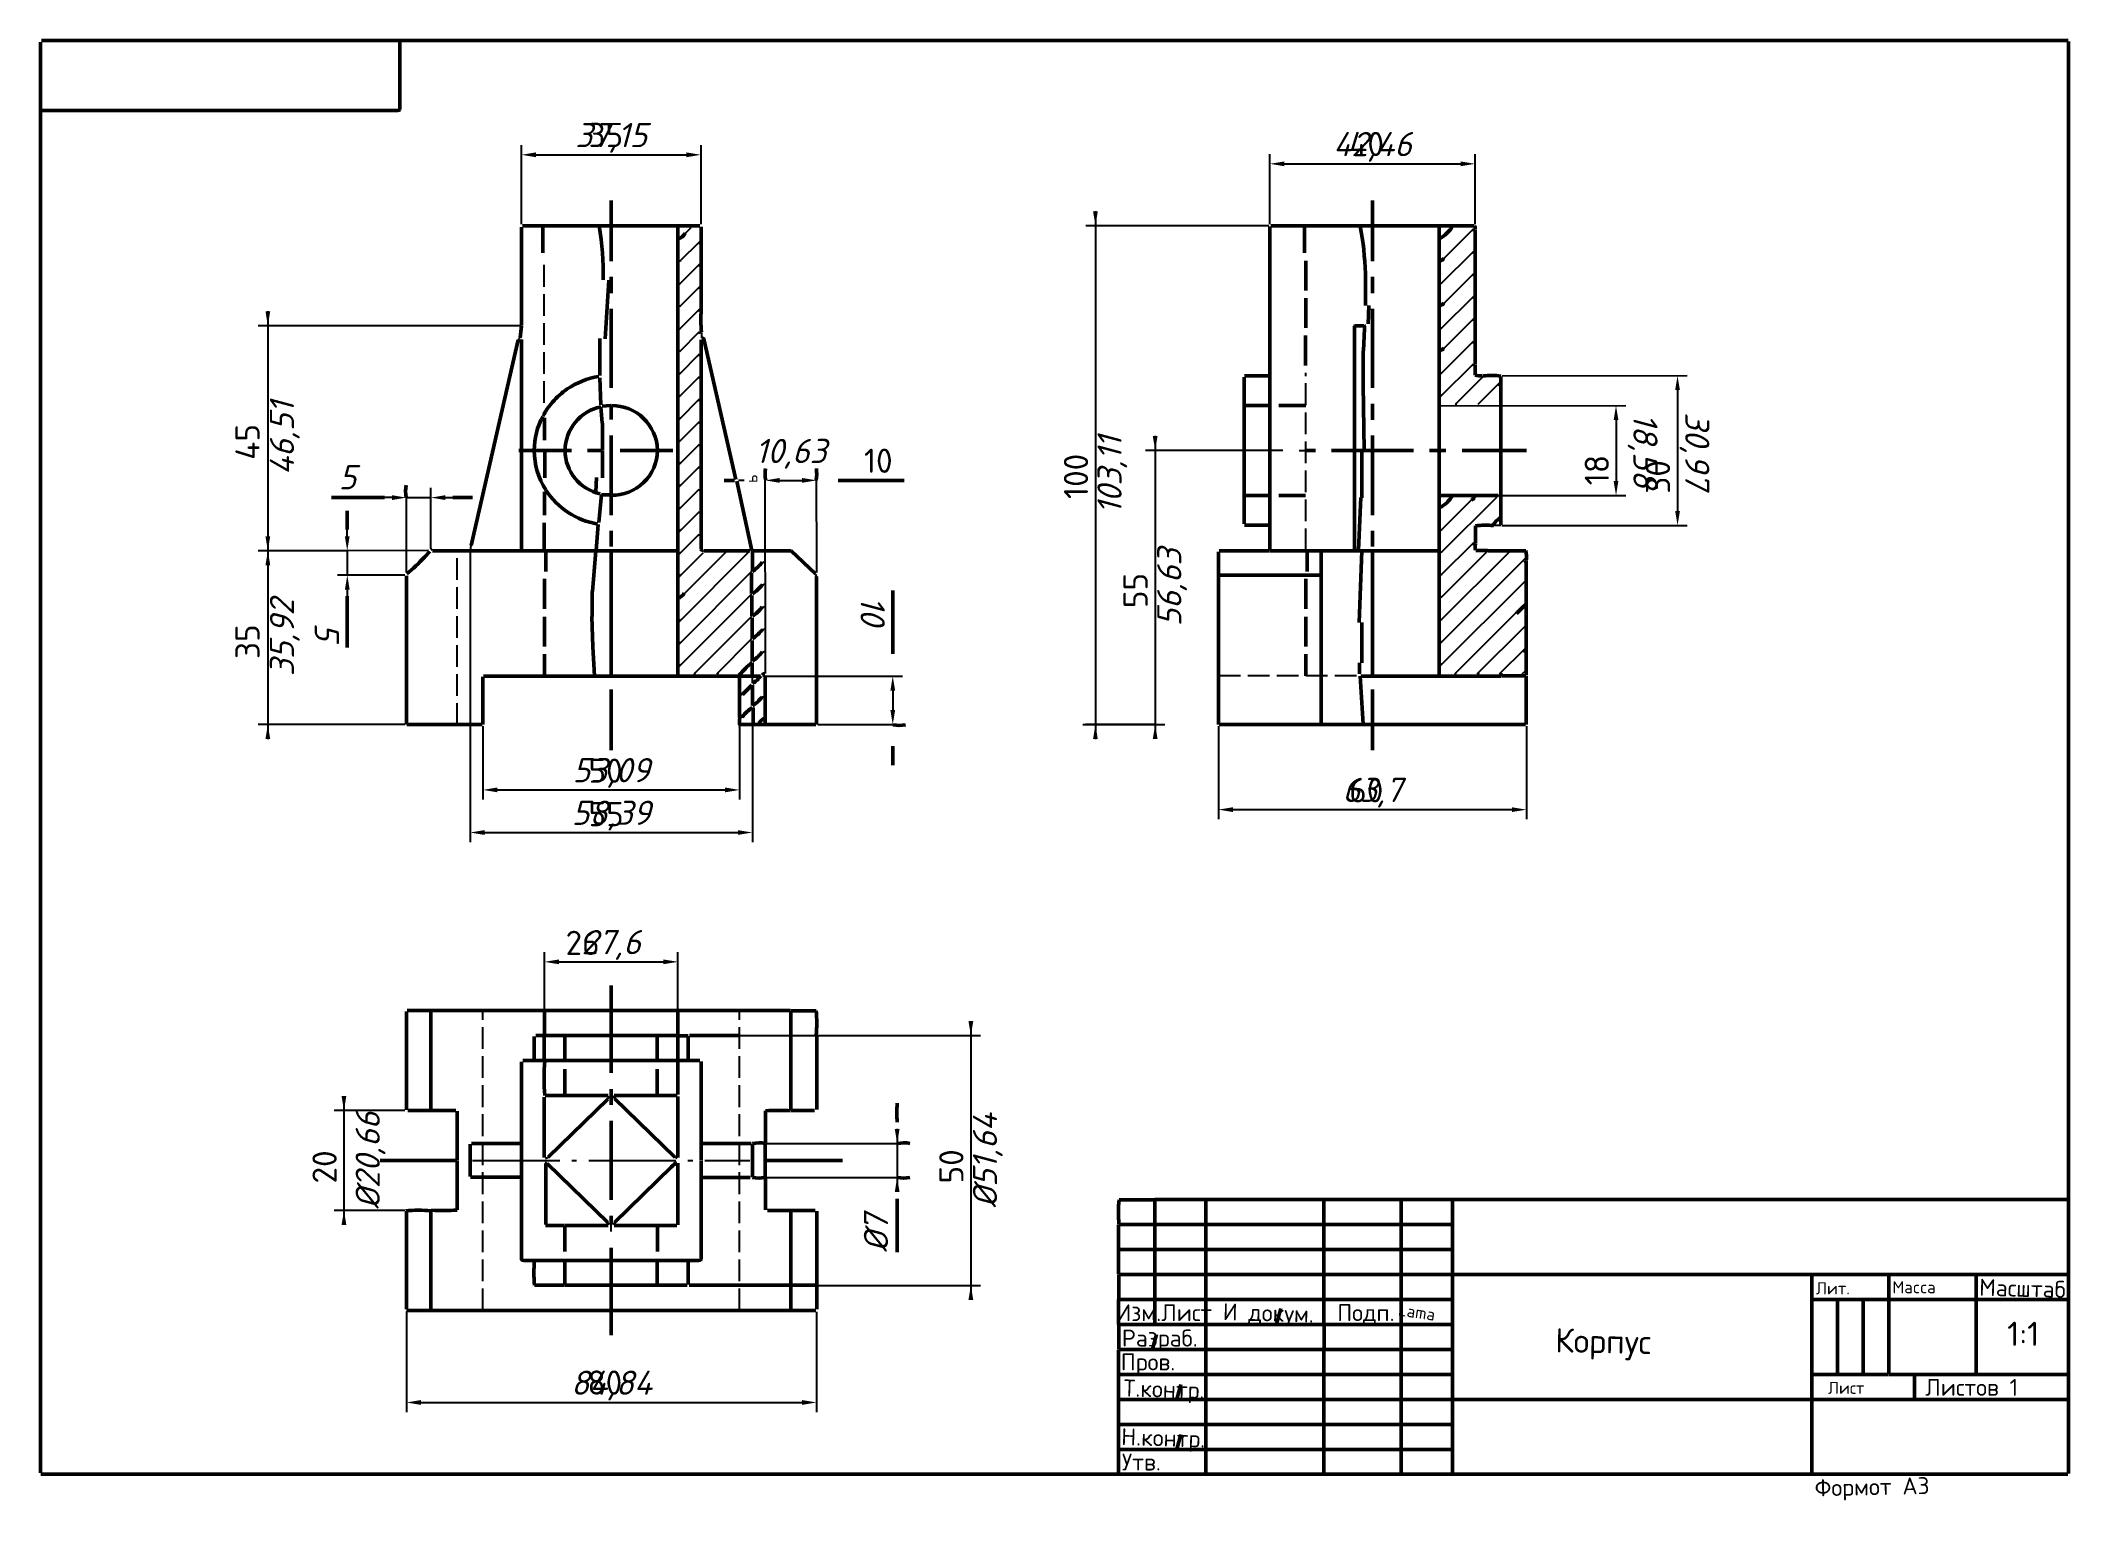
# Model space of a CAD drawing. Header units: millimetres. Extents: x 0 to 420, y -5 to 297.
import ezdxf

# ---------------------------------------------------------------- set-up
doc = ezdxf.new("R2010")
doc.units = ezdxf.units.MM
doc.linetypes.add('CENTER', pattern=[24, 18, -2.5, 1, -2.5])
doc.linetypes.add('DASHED', pattern=[6, 4.5, -1.5])
for name, color, linetype, lineweight in [('AXIS', 1, 'CENTER', 25), ('DIMS', 4, 'Continuous', 25), ('MAIN', 7, 'Continuous', 50), ('TEXT', 7, 'Continuous', 25), ('THIN', 3, 'Continuous', 25)]:
    doc.layers.add(name, color=color, linetype=linetype, lineweight=lineweight)
doc.styles.add('ESKD', font='isocpeur.ttf', dxfattribs={"oblique": 15})
doc.dimstyles.new('ESKD', dxfattribs={"dimtxt": 5, "dimasz": 3, "dimexe": 2, "dimexo": 0, "dimgap": 1, "dimtad": 1, "dimtxsty": 'ESKD', "dimcen": 2.5, "dimclrd": 256, "dimclre": 256, "dimclrt": 256, "dimadec": 0, "dimazin": 3, "dimtfac": 1, "dimtmove": 0, "dimatfit": 3, "dimlwd": 25, "dimlwe": 25})

msp = doc.modelspace()

# ---------------------------------------------------------------- hatches: boundary and pattern name
at = {"layer": 'THIN'}
h = msp.add_hatch(dxfattribs=at)
h.set_pattern_fill('ANSI31', scale=1.034646)
h.set_pattern_definition([(45, (-1.206, 1.206), (-2.322846, 2.322846), [])])
h.paths.add_polyline_path([(132.408, 258.1), (132.408, 255.815), (133.538, 256.65), (132.408, 255.463), (132.408, 251.199), (132.544, 251.156), (132.408, 250.848), (132.408, 241.925), (132.544, 241.881), (132.408, 241.573), (132.408, 232.651), (132.544, 232.607), (132.408, 232.299), (132.408, 223.376), (132.544, 223.332), (132.408, 223.025), (132.408, 214.102), (132.544, 214.058), (132.408, 213.75), (132.408, 204.828), (132.544, 204.784), (132.408, 204.476), (132.408, 195.553), (132.544, 195.509), (132.408, 195.202), (132.408, 186.279), (132.544, 186.235), (132.408, 185.927), (132.408, 181.62), (133.312, 182.235), (132.408, 181.268), (132.408, 176.96), (132.544, 176.829), (132.408, 176.653), (132.408, 167.686), (132.544, 167.554), (132.408, 167.378), (132.408, 165.796), (144.881, 165.752), (147.411, 168.214), (147.411, 172.345), (147.592, 172.521), (147.592, 172.829), (147.411, 172.917), (147.411, 177.224), (147.276, 177.356), (147.411, 177.488), (147.411, 181.62), (147.592, 181.795), (147.592, 182.103), (147.411, 182.191), (147.411, 186.499), (147.276, 186.63), (147.411, 186.762), (147.411, 190.982), (137.605, 190.982), (137.469, 190.85), (136.611, 191.202), (136.611, 194.498), (136.43, 194.542), (136.611, 194.85), (136.611, 199.114), (136.475, 199.157), (136.611, 199.509), (136.611, 203.773), (136.43, 203.817), (136.611, 204.124), (136.611, 208.388), (136.475, 208.432), (136.611, 208.783), (136.611, 213.047), (136.43, 213.091), (136.611, 213.399), (136.611, 217.662), (136.475, 217.706), (136.611, 218.058), (136.611, 222.321), (136.43, 222.365), (136.611, 222.673), (136.611, 226.937), (136.475, 226.981), (136.611, 227.332), (136.611, 231.596), (136.43, 231.64), (136.611, 231.947), (136.611, 236.211), (136.475, 236.255), (136.611, 236.607), (136.611, 240.87), (136.43, 240.914), (136.611, 241.222), (136.611, 245.485), (136.475, 245.529), (136.611, 245.881), (136.611, 250.145), (136.43, 250.189), (136.611, 250.496), (136.611, 254.76), (136.475, 254.804), (136.611, 255.155), (136.611, 258.056)])
h = msp.add_hatch(dxfattribs=at)
h.set_pattern_fill('ANSI31', scale=1.034646)
h.set_pattern_definition([(45, (-1.4552, 1.4552), (-2.322846, 2.322846), [])])
h.paths.add_polyline_path([(292.427, 258.1), (289.852, 255.595), (289.852, 251.287), (290.439, 251.595), (289.852, 250.936), (289.852, 246.672), (289.987, 246.628), (289.852, 246.321), (289.852, 242.013), (290.439, 242.321), (289.852, 241.661), (289.852, 237.398), (289.987, 237.354), (289.852, 237.046), (289.852, 232.739), (290.439, 233.046), (289.852, 232.387), (289.852, 228.123), (289.987, 228.079), (289.852, 227.772), (289.852, 221.53), (292.789, 221.53), (292.924, 221.662), (293.015, 221.53), (301.963, 221.53), (302.008, 225.53), (301.827, 225.662), (302.008, 225.882), (302.008, 227.069), (298.709, 227.112), (298.573, 226.981), (298.483, 227.112), (297.037, 227.112), (296.72, 227.332), (296.72, 229.662), (296.54, 229.706), (296.72, 230.013), (296.72, 234.277), (296.54, 234.321), (296.72, 234.629), (296.72, 238.892), (296.585, 238.936), (296.72, 239.288), (296.72, 243.551), (296.54, 243.595), (296.72, 243.903), (296.72, 248.167), (296.585, 248.211), (296.72, 248.562), (296.72, 252.826), (296.54, 252.87), (296.72, 253.177), (296.72, 257.441), (296.585, 257.485), (296.72, 258.056)])
h = msp.add_hatch(dxfattribs=at)
h.set_pattern_fill('ANSI31', scale=1.034646)
h.set_pattern_definition([(45, (-1.5408, 1.5408), (-2.322846, 2.322846), [])])
h.paths.add_polyline_path([(292.337, 202.366), (289.852, 199.949), (289.852, 190.982), (289.987, 190.85), (289.852, 190.674), (289.852, 181.708), (289.987, 181.576), (289.852, 181.4), (289.852, 172.433), (289.987, 172.301), (289.852, 172.125), (289.852, 165.796), (306.934, 165.752), (307.295, 166.104), (307.295, 170.411), (307.024, 170.455), (307.295, 170.719), (307.295, 179.686), (305.668, 178.411), (307.295, 179.993), (307.295, 189.004), (307.159, 189.136), (307.295, 189.268), (307.295, 190.982), (299.567, 190.894), (296.901, 191.026), (296.72, 191.202), (296.72, 192.564), (296.54, 192.608), (296.72, 192.916), (296.72, 196.52), (296.946, 196.74), (300.697, 196.74), (302.008, 198.059), (302.008, 202.322), (297.127, 202.366), (296.449, 201.751), (296.766, 202.366)])

# ---------------------------------------------------------------- linework, layer by layer
at = {"layer": 'AXIS'}
msp.add_line((89.658, 65.184), (146.96, 65.184), dxfattribs=at)
at = {"layer": 'MAIN'}
for p, q in [((0.294, 282.231), (0.294, 296.341)), ((0.497, 296.684), (74.564, 296.684)), ((74.609, 282.451), (74.609, 296.648)), ((419.593, 296.675), (74.655, 296.675)), ((419.684, 0.483), (419.684, 296.517)), ((0.294, 0.615), (0.294, 282.231)), ((0.316, 282.231), (74.203, 282.231)), ((118.309, 251.112), (118.309, 263.595)), ((275.752, 251.112), (275.752, 263.595)), ((99.735, 237.793), (99.735, 258.144)), ((99.961, 258.408), (136.656, 258.408)), ((104.162, 252.778), (104.162, 258.361)), ((132.092, 165.373), (132.092, 258.364)), ((136.882, 241.046), (136.882, 258.188)), ((254.513, 191.27), (254.513, 258.276)), ((254.739, 258.408), (296.766, 258.408)), ((261.675, 252.78), (261.675, 258.362)), ((289.535, 223.332), (289.535, 258.364)), ((296.992, 229.838), (296.992, 257.573)), ((118.331, 244.474), (118.331, 247.815)), ((261.96, 245.046), (261.96, 251.156)), ((274.306, 241.925), (274.306, 248.562)), ((275.775, 244.474), (275.775, 247.815)), ((117.052, 235.004), (117.799, 247.172)), ((261.96, 237.31), (261.96, 243.42)), ((118.309, 224.871), (118.309, 241.222)), ((274.841, 238.161), (274.996, 241.896)), ((275.752, 224.871), (275.752, 241.222)), ((99.509, 235.244), (99.735, 237.705)), ((99.735, 191.27), (99.735, 234.892)), ((115.981, 227.42), (115.981, 235.068)), ((261.87, 229.529), (261.87, 235.727)), ((272.001, 191.27), (272.001, 237.398)), ((273.944, 237.749), (272.318, 237.749)), ((273.899, 232.563), (274.125, 237.134)), ((89.332, 192.301), (99.048, 234.804)), ((136.882, 191.553), (136.882, 234.848)), ((144.112, 205.97), (137.569, 234.717)), ((273.854, 225.53), (273.854, 232.563)), ((116.185, 221.398), (115.959, 226.937)), ((249.18, 196.784), (249.18, 227.112)), ((249.279, 227.389), (254.468, 227.389)), ((297.01, 227.552), (297.01, 229.75)), ((302.279, 196.608), (302.279, 227.244)), ((274.035, 211.992), (273.809, 225.53)), ((289.558, 221.222), (289.558, 223.245)), ((104.542, 214.058), (104.542, 218.718)), ((116.411, 217.574), (116.139, 220.959)), ((116.411, 221.091), (118.263, 221.267)), ((118.309, 218.322), (118.309, 221.223)), ((249.225, 221.223), (254.467, 221.223)), ((256.365, 221.223), (261.969, 221.223)), ((275.775, 218.321), (275.775, 221.574)), ((289.558, 211.992), (289.558, 221.223)), ((116.478, 211.991), (116.478, 217.575)), ((118.331, 202.762), (118.331, 215.025)), ((275.775, 211.992), (275.775, 215.025)), ((99.193, 211.948), (110.084, 211.948)), ((104.598, 206.323), (104.598, 211.905)), ((113.428, 211.948), (116.501, 211.948)), ((116.501, 206.278), (116.501, 211.905)), ((120.161, 211.948), (127.799, 211.948)), ((127.889, 211.97), (131.052, 211.97)), ((261.969, 211.97), (263.958, 211.97)), ((267.301, 211.948), (284.203, 211.948)), ((273.515, 202.19), (273.515, 211.904)), ((275.752, 198.586), (275.752, 211.904)), ((287.547, 211.948), (290.936, 211.948)), ((289.558, 202.674), (289.558, 211.904)), ((294.28, 211.948), (307.611, 211.948)), ((115.113, 203.404), (115.293, 206.349)), ((141.672, 205.773), (143.841, 205.773)), ((147.411, 191.27), (144.293, 205.575)), ((165.261, 205.773), (178.864, 205.773)), ((60.465, 202.234), (71.446, 202.234)), ((89.613, 202.256), (85.545, 202.256)), ((104.503, 198.586), (104.503, 203.421)), ((115.733, 197.092), (116.275, 202.85)), ((118.266, 202.784), (116.318, 202.784)), ((118.309, 198.586), (118.309, 202.674)), ((249.225, 202.666), (254.467, 202.666)), ((256.41, 202.652), (261.879, 202.652)), ((272.893, 191.362), (273.345, 202.219)), ((289.558, 200.168), (289.558, 202.63)), ((289.626, 202.666), (296.901, 202.666)), ((301.737, 202.652), (296.992, 202.652)), ((63.696, 195.641), (63.696, 199.465)), ((289.535, 165.373), (289.535, 200.081)), ((104.48, 191.27), (104.48, 197.004)), ((115.19, 191.27), (115.642, 196.652)), ((118.331, 192.081), (118.331, 195.334)), ((254.468, 196.503), (249.279, 196.503)), ((275.775, 192.081), (275.775, 195.334)), ((297.028, 192.74), (297.028, 196.38)), ((79.69, 189.908), (80.827, 191.045)), ((81.343, 191.226), (132.046, 191.226)), ((104.807, 186.941), (104.807, 191.185)), ((114.467, 182.806), (115.1, 191.182)), ((118.309, 165.373), (118.309, 191.182)), ((137.515, 191.226), (146.959, 191.226)), ((147.502, 187.026), (147.502, 191.182)), ((147.547, 191.226), (150.123, 191.226)), ((155.501, 191.187), (150.213, 191.187)), ((160.562, 186.455), (155.5, 191.211)), ((243.893, 155.291), (243.893, 191.026)), ((244.028, 191.209), (254.467, 191.209)), ((254.558, 191.226), (289.49, 191.226)), ((262.213, 186.94), (262.213, 191.184)), ((265.132, 155.363), (265.132, 191.182)), ((272.995, 176.389), (273.538, 191.182)), ((275.752, 165.373), (275.752, 191.182)), ((299.523, 191.261), (297.091, 191.261)), ((299.613, 191.226), (304.267, 191.226)), ((307.476, 191.209), (304.358, 191.209)), ((307.566, 170.631), (307.566, 189.092)), ((75.972, 155.291), (75.972, 186.015)), ((104.503, 179.202), (104.503, 185.4)), ((147.352, 182.365), (147.352, 186.629)), ((160.751, 155.291), (160.751, 185.927)), ((243.938, 186.21), (265.087, 186.21)), ((261.946, 179.202), (261.946, 185.4)), ((63.696, 171.202), (63.696, 181.839)), ((114.4, 177.619), (114.4, 182.807)), ((147.41, 177.751), (147.41, 181.971)), ((176.536, 169.928), (176.536, 183.026)), ((104.535, 171.466), (104.535, 177.576)), ((114.513, 171.378), (114.332, 177.62)), ((147.469, 173.092), (147.469, 177.356)), ((261.96, 171.466), (261.96, 177.576)), ((273.515, 168.082), (273.515, 176.389)), ((305.543, 178.225), (307.014, 179.696)), ((147.429, 168.477), (147.429, 172.696)), ((104.503, 165.373), (104.503, 169.84)), ((114.874, 165.373), (114.513, 171.378)), ((147.479, 165.372), (147.479, 168.082)), ((261.946, 165.373), (261.946, 169.84)), ((273.086, 165.751), (273.086, 168.083)), ((307.544, 165.576), (307.544, 170.543)), ((91.759, 155.335), (91.759, 165.137)), ((91.872, 165.298), (104.435, 165.298)), ((104.526, 165.326), (144.745, 165.326)), ((144.855, 156.785), (144.855, 165.357)), ((144.88, 165.285), (147.457, 165.285)), ((149.219, 165.307), (147.547, 165.307)), ((150.168, 155.363), (150.168, 165.285)), ((273.809, 155.363), (273.221, 165.285)), ((273.312, 165.326), (302.324, 165.326)), ((302.414, 165.351), (307.476, 165.351)), ((307.544, 155.335), (307.544, 165.373)), ((118.309, 149.972), (118.309, 162.543)), ((145.458, 161.54), (147.376, 163.459)), ((147.529, 159.203), (147.529, 163.423)), ((275.752, 149.972), (275.752, 162.543)), ((76.056, 155.319), (91.601, 155.319)), ((144.971, 155.319), (160.607, 155.319)), ((147.697, 155.365), (147.697, 158.81)), ((244.028, 155.319), (307.431, 155.319)), ((176.536, 146.896), (176.536, 150.808)), ((118.309, 83.294), (118.309, 101.359)), ((75.972, 75.646), (75.972, 95.996)), ((80.932, 96.172), (76.101, 96.172)), ((80.977, 75.558), (80.977, 96.128)), ((81.022, 96.172), (155.41, 96.172)), ((104.503, 91.073), (104.503, 96.128)), ((132.114, 91.073), (132.114, 96.128)), ((155.455, 75.558), (155.455, 96.128)), ((160.697, 96.141), (155.5, 96.141)), ((102.37, 85.887), (102.37, 90.81)), ((104.435, 91.03), (102.718, 91.03)), ((104.48, 85.887), (104.48, 90.986)), ((104.526, 91.03), (132.046, 91.03)), ((108.728, 85.887), (108.728, 90.986)), ((127.844, 85.887), (127.844, 90.986)), ((132.092, 85.887), (132.092, 90.986)), ((134.217, 90.986), (132.136, 90.986)), ((134.216, 85.887), (134.216, 90.898)), ((144.79, 91.03), (134.532, 91.03)), ((160.803, 75.69), (160.803, 90.986)), ((99.735, 44.79), (99.735, 85.579)), ((102.311, 85.843), (100.006, 85.843)), ((102.402, 85.843), (136.611, 85.843)), ((108.728, 78.678), (108.728, 84.085)), ((127.844, 78.678), (127.844, 84.085)), ((132.114, 78.854), (132.114, 85.799)), ((136.904, 68.688), (136.904, 85.623)), ((118.309, 76.657), (118.309, 79.953)), ((76.281, 75.514), (86.178, 75.514)), ((104.48, 65.8), (104.48, 78.283)), ((104.661, 78.634), (117.676, 78.634)), ((105.249, 65.888), (117.586, 77.887)), ((118.941, 78.634), (131.956, 78.634)), ((131.459, 65.844), (118.986, 77.975)), ((132.092, 65.8), (132.092, 78.415)), ((155.5, 75.514), (160.336, 75.514)), ((86.436, 65.228), (86.436, 75.382)), ((118.309, 57.053), (118.309, 73.404)), ((150.199, 68.732), (150.199, 75.417)), ((89.116, 61.844), (89.116, 68.525)), ((89.387, 68.688), (99.69, 68.688)), ((136.904, 65.228), (136.904, 68.689)), ((136.927, 68.688), (147.23, 68.688)), ((147.502, 61.756), (147.502, 68.613)), ((150.168, 61.724), (150.168, 68.644)), ((70.542, 65.184), (86.404, 65.184)), ((86.436, 54.987), (86.436, 65.14)), ((104.785, 51.955), (104.785, 64.57)), ((117.631, 52.394), (105.158, 64.525)), ((118.986, 52.394), (130.781, 63.866)), ((132.092, 51.91), (132.092, 64.613)), ((136.904, 61.68), (136.904, 65.141)), ((150.213, 65.184), (166.12, 65.184)), ((99.69, 61.716), (89.215, 61.716)), ((136.904, 44.746), (136.904, 61.68)), ((136.927, 61.68), (147.05, 61.68)), ((150.199, 54.952), (150.199, 61.637)), ((75.972, 34.46), (75.972, 54.723)), ((80.977, 34.24), (80.977, 54.811)), ((150.62, 54.855), (160.516, 54.855)), ((155.455, 34.24), (155.455, 54.811)), ((160.826, 34.416), (160.826, 54.679)), ((177.44, 46.24), (177.44, 57.229)), ((223.376, 57.075), (230.652, 57.075)), ((230.72, 31.339), (230.72, 57.053)), ((230.742, 57.097), (419.638, 57.097)), ((241.317, 0.352), (241.317, 57.053)), ((265.72, 31.339), (265.72, 57.053)), ((281.672, 0.352), (281.672, 57.053)), ((292.292, 0.352), (292.292, 57.053)), ((108.683, 51.778), (104.706, 51.778)), ((108.751, 46.372), (108.751, 51.734)), ((108.773, 51.778), (117.676, 51.778)), ((118.331, 51.954), (118.331, 53.757)), ((127.799, 51.778), (118.896, 51.778)), ((127.866, 46.372), (127.866, 51.734)), ((127.889, 51.778), (131.911, 51.778)), ((223.246, 41.669), (223.246, 51.91)), ((223.286, 51.947), (292.247, 51.947)), ((118.309, 29.098), (118.309, 47.163)), ((223.286, 46.768), (292.247, 46.768)), ((100.187, 44.526), (136.43, 44.526)), ((108.728, 39.427), (108.728, 44.482)), ((127.844, 39.427), (127.844, 44.482)), ((134.216, 39.515), (134.216, 44.482)), ((108.683, 39.41), (102.456, 39.41)), ((108.773, 39.383), (134.035, 39.383)), ((134.442, 39.383), (160.742, 39.383)), ((223.263, 36.438), (223.263, 41.581)), ((223.286, 41.612), (292.247, 41.612)), ((366.63, 41.603), (292.337, 41.603)), ((366.615, 20.966), (366.615, 41.581)), ((366.63, 41.612), (400.613, 41.612)), ((382.537, 21.01), (382.537, 41.581)), ((400.591, 36.482), (400.591, 41.581)), ((400.613, 41.603), (419.639, 41.603)), ((75.965, 34.197), (160.607, 34.197)), ((223.246, 31.296), (223.246, 36.438)), ((223.286, 36.438), (292.247, 36.438)), ((255.91, 31.328), (256.776, 34.56)), ((366.63, 36.438), (419.638, 36.438)), ((371.917, 21.01), (371.917, 36.394)), ((377.205, 21.01), (377.205, 36.394)), ((400.568, 21.01), (400.568, 36.394)), ((223.263, 26.153), (223.263, 31.252)), ((223.331, 31.296), (292.247, 31.296)), ((265.742, 26.153), (265.742, 31.252)), ((223.246, 0.352), (223.246, 26.065)), ((223.286, 26.109), (292.247, 26.109)), ((230.276, 26.157), (231.099, 29.226)), ((265.72, 0.352), (265.72, 26.065)), ((223.286, 20.966), (292.247, 20.966)), ((235.292, 15.827), (236.115, 18.897)), ((366.607, 15.823), (366.607, 20.922)), ((366.675, 20.966), (382.492, 20.966)), ((387.87, 20.944), (382.582, 20.944)), ((387.847, 15.823), (387.847, 20.922)), ((387.87, 20.944), (400.523, 20.944)), ((400.613, 20.966), (419.638, 20.966)), ((223.286, 15.78), (419.638, 15.78)), ((366.615, 0.352), (366.615, 15.736)), ((223.286, 10.637), (292.247, 10.637)), ((235.292, 5.498), (236.115, 8.568)), ((223.286, 5.45), (292.247, 5.45)), ((223.196, 0.334), (0.371, 0.334)), ((223.286, 0.315), (419.548, 0.315))]:
    msp.add_line(p, q, dxfattribs=at)
for centre, radius, start, end in [((74.309, 282.573), 0.334, 252.74833, 337.92424), ((57.713, 248.566), 58.928, 358.71427, 9.56336), ((131.164, 258.223), 2.795, 290.62733, 330.8887), ((204.198, 245.956), 70.143, 2.12915, 10.17811), ((286.037, 262.146), 7.355, 299.06252, 328.83714), ((296.408, 257.961), 0.613, 332.74846, 47.92966), ((289.38, 252.402), 1.318, 278.81278, 330.51223), ((165.418, 239.145), 28.556, 176.36506, 185.45965), ((289.38, 243.128), 1.318, 278.81278, 330.51223), ((137.036, 234.622), 0.54, 10.08346, 77.61137), ((272.336, 237.421), 0.329, 93.28846, 183.98563), ((273.532, 237.358), 0.61, 339.29174, 40.53659), ((289.38, 233.854), 1.318, 278.81278, 330.51223), ((118.241, 211.377), 16.059, 99.00863, 124.14987), ((297.902, 230.576), 3.178, 253.8675, 281.21422), ((300.36, 213.703), 13.755, 81.96072, 97.23576), ((118.734, 210.929), 16.703, 124.6851, 138.84491), ((117.075, 212.043), 14.67, 151.66372, 180.19716), ((113.209, 215.03), 9.835, 135.65761, 155.95531), ((118.141, 211.816), 9.387, 102.34905, 178.92435), ((118.469, 211.822), 9.412, 1.04007, 90.69957), ((117.782, 212.025), 15.386, 180.44882, 212.25615), ((118.078, 212.062), 9.319, 180.97186, 257.13102), ((118.544, 212.048), 9.33, 268.82971, 359.11509), ((155.848, 207.077), 5.722, 168.27799, 193.0278), ((151.376, 207.099), 9.437, 352.0314, 7.00551), ((82.106, 203.583), 6.319, 168.78486, 192.38641), ((118.211, 212.516), 16.011, 213.13857, 260.27341), ((286.327, 206.111), 6.874, 298.52005, 329.34684), ((295.698, 202.867), 1.289, 295.37575, 349.26519), ((302.885, 195.782), 2.217, 107.23893, 160.22804), ((299.004, 177.358), 19.147, 84.66995, 95.82355), ((56.572, 210.233), 30.756, 309.32997, 318.67509), ((137.248, 191.684), 0.404, 199.7163, 294.09192), ((141.065, 195.728), 10.91, 306.54268, 320.98244), ((299.45, 192.066), 2.484, 166.59793, 196.66734), ((301.631, 190.174), 5.964, 350.49456, 10.47707), ((131.533, 183.43), 2.104, 286.91629, 331.98048), ((140.755, 191.433), 11.387, 306.70635, 320.85764), ((141.065, 186.454), 10.91, 306.54268, 320.98244), ((140.755, 182.158), 11.387, 306.70635, 320.85764), ((158.151, 154.478), 17.327, 128.17243, 140.39646), ((141.065, 177.179), 10.91, 306.54268, 320.98244), ((307.506, 169.831), 0.757, 88.90161, 144.07056), ((143.555, 169.554), 7.047, 304.63366, 323.74808), ((149.973, 165.393), 0.413, 69.64908, 160.43968), ((141.065, 167.905), 10.91, 306.54268, 320.98244), ((147.713, 156.033), 2.905, 167.00326, 197.68493), ((153.395, 150.533), 10.195, 125.66689, 141.46891), ((150.747, 154.492), 2.184, 106.7632, 160.66168), ((177.931, 165.237), 10.105, 262.1812, 277.06562), ((127.359, 93.54), 33.459, 355.77956, 4.40877), ((151.66, 82.301), 47.221, 175.75559, 184.46066), ((152.886, 40.559), 34.986, 85.86991, 94.35525), ((198.529, 75.112), 21.141, 174.86643, 185.47619), ((148.911, 62.108), 6.718, 79.72095, 101.76866), ((178.85, 61.887), 6.94, 79.86165, 101.57759), ((133.045, 62.298), 2.722, 114.4759, 145.28827), ((148.911, 68.261), 6.718, 258.23134, 280.27905), ((178.856, 70.615), 9.064, 261.1496, 277.73878), ((78.539, 27.501), 27.394, 84.70956, 95.68333), ((83.649, 87.655), 32.832, 265.66404, 274.85234), ((249.781, 54.431), 26.578, 174.32969, 185.23779), ((100.048, 44.859), 0.328, 192.57516, 292.64826), ((135.835, 42.044), 33.509, 175.83482, 184.46733), ((136.567, 44.89), 0.357, 249.42029, 335.43653)]:
    msp.add_arc(centre, radius, start, end, dxfattribs=at)
at = {"layer": 'THIN'}
for p, q in [((296.449, 257.441), (296.946, 257.617)), ((136.34, 254.76), (136.837, 254.936)), ((296.404, 252.782), (296.946, 252.958)), ((132.137, 251.024), (132.679, 251.199)), ((136.294, 250.101), (136.837, 250.276)), ((296.449, 248.167), (296.946, 248.342)), ((132.137, 246.365), (132.634, 246.54)), ((136.34, 245.485), (136.837, 245.661)), ((289.591, 246.463), (290.133, 246.639)), ((296.404, 243.507), (296.946, 243.683)), ((132.137, 241.749), (132.679, 241.925)), ((136.294, 240.826), (136.837, 241.002)), ((296.449, 238.892), (296.946, 239.068)), ((99.048, 234.804), (99.464, 235.2)), ((132.137, 237.09), (132.634, 237.266)), ((136.34, 236.211), (136.972, 236.387)), ((137.063, 235.198), (137.063, 236.345)), ((289.591, 237.189), (290.133, 237.365)), ((132.137, 232.475), (132.679, 232.651)), ((136.294, 231.552), (136.837, 231.728)), ((296.404, 234.233), (296.946, 234.409)), ((132.137, 227.816), (132.634, 227.992)), ((136.34, 226.937), (136.837, 227.112)), ((289.591, 227.914), (290.133, 228.09)), ((296.404, 229.618), (296.946, 229.794)), ((298.393, 226.893), (298.573, 227.376)), ((132.137, 223.201), (132.679, 223.376)), ((136.294, 222.277), (136.837, 222.453)), ((289.58, 223.288), (290.077, 223.464)), ((301.691, 225.486), (302.234, 225.662)), ((132.137, 218.541), (132.634, 218.717)), ((292.97, 221.267), (293.105, 221.75)), ((132.137, 213.926), (132.679, 214.102)), ((136.34, 217.662), (136.837, 217.838)), ((136.294, 213.003), (136.837, 213.179)), ((260.568, 211.948), (261.879, 211.948)), ((132.137, 209.267), (132.634, 209.443)), ((136.34, 208.388), (136.837, 208.564)), ((144.609, 205.817), (145.785, 205.817)), ((132.137, 204.652), (132.679, 204.828)), ((136.294, 203.729), (136.837, 203.905)), ((132.137, 199.993), (132.634, 200.168)), ((136.34, 199.114), (136.837, 199.289)), ((132.126, 195.411), (132.668, 195.586)), ((136.294, 194.454), (136.837, 194.63)), ((289.58, 195.465), (290.077, 195.641)), ((300.877, 196.52), (302.28, 196.52)), ((81.298, 191.27), (80.983, 191.674)), ((89.206, 191.27), (89.332, 192.301)), ((132.137, 190.718), (132.634, 190.894)), ((149.58, 188.828), (150.123, 189.004)), ((289.58, 190.85), (290.123, 191.026)), ((296.404, 192.52), (296.946, 192.696)), ((307.024, 188.96), (307.521, 189.136)), ((132.126, 186.2), (132.668, 186.312)), ((160.788, 185.927), (160.607, 186.411)), ((289.58, 186.254), (290.077, 186.367)), ((149.626, 184.213), (150.123, 184.389)), ((289.58, 181.576), (290.123, 181.752)), ((132.126, 176.862), (132.668, 177.038)), ((149.58, 179.554), (150.123, 179.73)), ((289.58, 176.917), (290.077, 177.092)), ((307.024, 179.686), (307.521, 179.861)), ((132.137, 172.169), (132.634, 172.345)), ((149.626, 174.939), (150.123, 175.114)), ((289.58, 172.301), (290.123, 172.477)), ((149.58, 170.279), (150.123, 170.455)), ((289.58, 167.642), (290.077, 167.818)), ((132.137, 167.554), (132.679, 167.73)), ((135.481, 165.373), (135.662, 166.016)), ((140.271, 165.373), (140.407, 165.972)), ((147.502, 163.818), (147.502, 165.285)), ((150.123, 165.329), (149.58, 165.373)), ((292.834, 165.373), (292.97, 165.972)), ((297.579, 165.373), (297.76, 166.016)), ((302.369, 165.373), (302.505, 165.972)), ((144.881, 161.401), (145.423, 161.576)), ((149.58, 161.005), (150.123, 161.181)), ((144.837, 154.769), (144.971, 155.319)), ((144.881, 156.741), (145.378, 156.917)), ((117.586, 77.887), (117.902, 78.503)), ((118.986, 77.975), (118.67, 78.459)), ((105.158, 64.525), (104.661, 64.789)), ((104.706, 65.58), (105.249, 65.888)), ((131.956, 65.58), (131.459, 65.844)), ((117.902, 51.91), (117.631, 52.394)), ((118.309, 50.504), (118.309, 51.866)), ((118.715, 51.954), (118.986, 52.394))]:
    msp.add_line(p, q, dxfattribs=at)
at = {"layer": 'THIN', "linetype": 'DASHED'}
for p, q in [((104.42, 221.794), (104.42, 251.155)), ((261.967, 191.334), (261.967, 227.991)), ((86.463, 155.203), (86.463, 191.246)), ((243.938, 165.471), (273.176, 165.471)), ((91.759, 34.24), (91.759, 96.128)), ((144.857, 34.24), (144.857, 96.128))]:
    msp.add_line(p, q, dxfattribs=at)

# ---------------------------------------------------------------- texts
at = {"layer": 'TEXT', "style": 'ESKD'}
for s, height, p in [('35', 5, (113.618, 274.676)), ('40', 5, (270.944, 272.815)), ('10', 5, (170.581, 207.327)), ('50', 5, (113.618, 143.263)), ('60', 5, (270.944, 139.211)), ('55', 5, (113.618, 134.283)), ('26', 5, (108.871, 107.671)), ('Лит.', 2.5, (367.465, 37.52)), ('Macca', 2.5, (383.288, 37.739)), ('Изм.Лист', 3.5, (222.797, 31.982)), ('Подп.', 3.5, (268.458, 31.982)), ('Разраб.', 3.5, (223.927, 26.726)), ('1:1', 5, (407.022, 26.852)), ('Пров.', 3.5, (223.701, 21.798)), ('80', 5, (113.392, 16.777)), ('Лист', 2.5, (369.951, 16.932)), ('Листов 1', 3.5, (390.069, 16.541)), ('Утв.', 3.5, (223.927, 1.1))]:
    msp.add_text(s, height=height, dxfattribs=at).set_placement(p)
for s, height, rotation, p in [('45', 5, 90, (45.593, 210.024)), ('100', 5, 90, (216.934, 201.92)), ('18', 5, 90, (324.643, 204.768)), ('ь', 2.5, 90, (148.549, 205.206)), ('30', 5, 90, (337.302, 203.015)), ('55', 5, 90, (229.253, 179.361)), ('35', 5, 90, (45.593, 168.848)), ('50', 5, 90, (191.165, 60.432)), ('20', 5, 90, (61.529, 60.432)), ('Масштаб', 3.5, -1.50009, (401.186, 37.24)), ('И докум.', 3.5, -1.65681, (244.764, 32.203)), ('Lama', 2.5, -8.2696, (280.927, 33.154)), ('Корпус', 5, -1.1445, (313.494, 25.539)), ('Т.контр.', 3.5, -1.79025, (224.194, 16.433)), ('Н.контр.', 3.5, -1.73434, (223.742, 6.358)), ('Формот А3', 3.5, 1.24735, (367.239, -4.266))]:
    msp.add_text(s, height=height, rotation=rotation, dxfattribs=at).set_placement(p)

# ---------------------------------------------------------------- dimensions: what is measured, and where the dimension line sits
at = {"layer": 'DIMS'}
for base, p1, p2, angle in [((99.735, 273.072), (99.735, 258.716), (136.881, 258.76), 359.99846), ((254.522, 271.207), (254.521, 258.716), (296.982, 258.76), 359.9967), ((218.455, 258.408), (254.287, 258.406), (230.788, 155.299), 89.99772), ((47.299, 237.744), (99.69, 237.744), (63.493, 191.231), 90), ((338.839, 227.42), (302.55, 227.414), (302.505, 196.446), 270.00899), ((326.115, 221.217), (289.58, 221.215), (301.782, 202.638), 270.00433), ((150.168, 205.766), (150.192, 165.84), (160.805, 186.762), 0.03507), ((230.809, 211.957), (257.224, 211.958), (215.83, 155.324), 90.00079), ((47.299, 191.221), (63.493, 191.219), (75.604, 155.297), 89.99442), ((89.116, 132.978), (89.115, 191.182), (147.501, 155.275), 0.00098), ((91.766, 141.791), (91.767, 154.939), (144.853, 154.764), 359.99453), ((243.883, 137.709), (243.883, 154.939), (307.582, 154.939), 359.99823), ((104.51, 106.244), (104.511, 96.216), (132.11, 96.216), 0.01051)]:
    msp.add_linear_dim(base=base, p1=p1, p2=p2, angle=angle, dimstyle='ESKD', override={"dimlfac": 1, "dimtix": 0, "dimtofl": 1}, dxfattribs=at).render()
for base, p1, p2, angle, location, text in [((75.969, 202.209), (75.972, 186.718), (81.004, 191.685), 0.01083, (63.776, 206.432), '5'), ((63.72, 191.226), (80.529, 191.248), (75.604, 186.206), 270.07395, (59.481, 174.542), '5'), ((176.54, 165.309), (150.213, 165.308), (161.014, 155.293), 270.00255, (172.39, 178.813), '10'), ((177.447, 68.694), (150.213, 68.694), (150.213, 61.675), 90, (173.068, 50.138), '%%c7')]:
    msp.add_linear_dim(base=base, p1=p1, p2=p2, angle=angle, location=location, text=text, dimstyle='ESKD', override={"dimlfac": 1, "dimtix": 0, "dimtofl": 1, "dimtmove": 2}, dxfattribs=at).render()
for base, p1, p2, angle in [((192.693, 91.005), (144.926, 91.005), (160.833, 39.364), 89.99948), ((63.042, 75.514), (75.604, 75.514), (75.604, 54.855), 90)]:
    msp.add_linear_dim(base=base, p1=p1, p2=p2, angle=angle, text='%%c<>', dimstyle='ESKD', override={"dimlfac": 1, "dimtix": 0, "dimtofl": 1}, dxfattribs=at).render()
msp.add_linear_dim(base=(75.959, 15.164), p1=(75.959, 33.977), p2=(160.798, 33.933), dimstyle='ESKD', override={"dimlfac": 1, "dimtix": 0, "dimtofl": 1}, dxfattribs=at).render()

doc.saveas('drawing.dxf')
